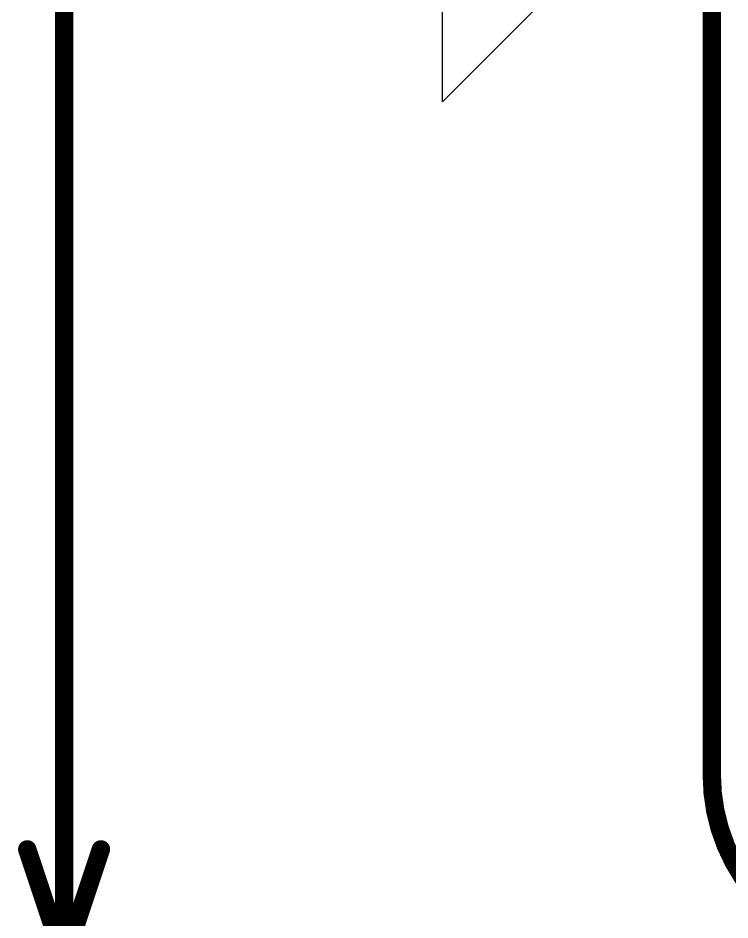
# Model space of a CAD drawing. Header units: inches. Extents: x -17 to 443, y -40 to 218.
# Drawn here: x 75.34 to 85.15, y 137.41 to 149.84 of the extents above; entities that cross this region are included whole.
import ezdxf

# ---------------------------------------------------------------- set-up
doc = ezdxf.new("R2010")
doc.units = ezdxf.units.IN
for name, color, linetype in [('Board Outline', 216, 'Continuous'), ('Dimension', 6, 'Continuous'), ('Fabrication', 76, 'Continuous')]:
    doc.layers.add(name, color=color, linetype=linetype)

msp = doc.modelspace()

# ---------------------------------------------------------------- linework, layer by layer
at = {"layer": 'Board Outline'}
for points in [[(84.904, 139.403, 0.127, 0.127, 0), (84.904, 159.316, 0.127, 0.127, 0)], [(85.648, 137.608, 0.127, 0.127, -0.198912), (84.904, 139.403, 0.127, 0.127, 0)]]:
    msp.add_lwpolyline(points, format="xyseb", dxfattribs=at)
msp.add_lwpolyline([(84.873, 139.403, 0.0635, 0.0635, 1), (84.936, 139.403, 0.0635, 0.0635, 1)], format="xyseb", close=True, dxfattribs=at)
msp.add_lwpolyline([(84.873, 139.403, 0.0635, 0.0635, 1), (84.936, 139.403, 0.0635, 0.0635, 1)], format="xyseb", close=True, dxfattribs=at)
at = {"layer": 'Dimension'}
for points in [[(75.971, 136.856, 0.254, 0.254, 0), (75.971, 152.871, 0.254, 0.254, 0)], [(75.463, 138.38, 0.254, 0.254, 0), (75.971, 136.856, 0.254, 0.254, 0)], [(75.971, 136.856, 0.254, 0.254, 0), (76.479, 138.38, 0.254, 0.254, 0)]]:
    msp.add_lwpolyline(points, format="xyseb", dxfattribs=at)
for points in [[(75.4, 138.38, 0.127, 0.127, 1), (75.527, 138.38, 0.127, 0.127, 1)], [(76.416, 138.38, 0.127, 0.127, 1), (76.543, 138.38, 0.127, 0.127, 1)]]:
    msp.add_lwpolyline(points, format="xyseb", close=True, dxfattribs=at)
at = {"layer": 'Fabrication'}
for p, q in [((81.188, 148.688), (81.188, 152.661)), ((83.175, 150.674), (81.188, 148.688))]:
    msp.add_line(p, q, dxfattribs=at)
for points in [[(84.904, 139.403, 0.254, 0.254, 0), (84.904, 159.316, 0.254, 0.254, 0)], [(85.648, 137.608, 0.254, 0.254, -0.198912), (84.904, 139.403, 0.254, 0.254, 0)]]:
    msp.add_lwpolyline(points, format="xyseb", dxfattribs=at)
msp.add_lwpolyline([(84.841, 139.403, 0.127, 0.127, 1), (84.968, 139.403, 0.127, 0.127, 1)], format="xyseb", close=True, dxfattribs=at)
msp.add_lwpolyline([(84.841, 139.403, 0.127, 0.127, 1), (84.968, 139.403, 0.127, 0.127, 1)], format="xyseb", close=True, dxfattribs=at)

doc.saveas('drawing.dxf')
